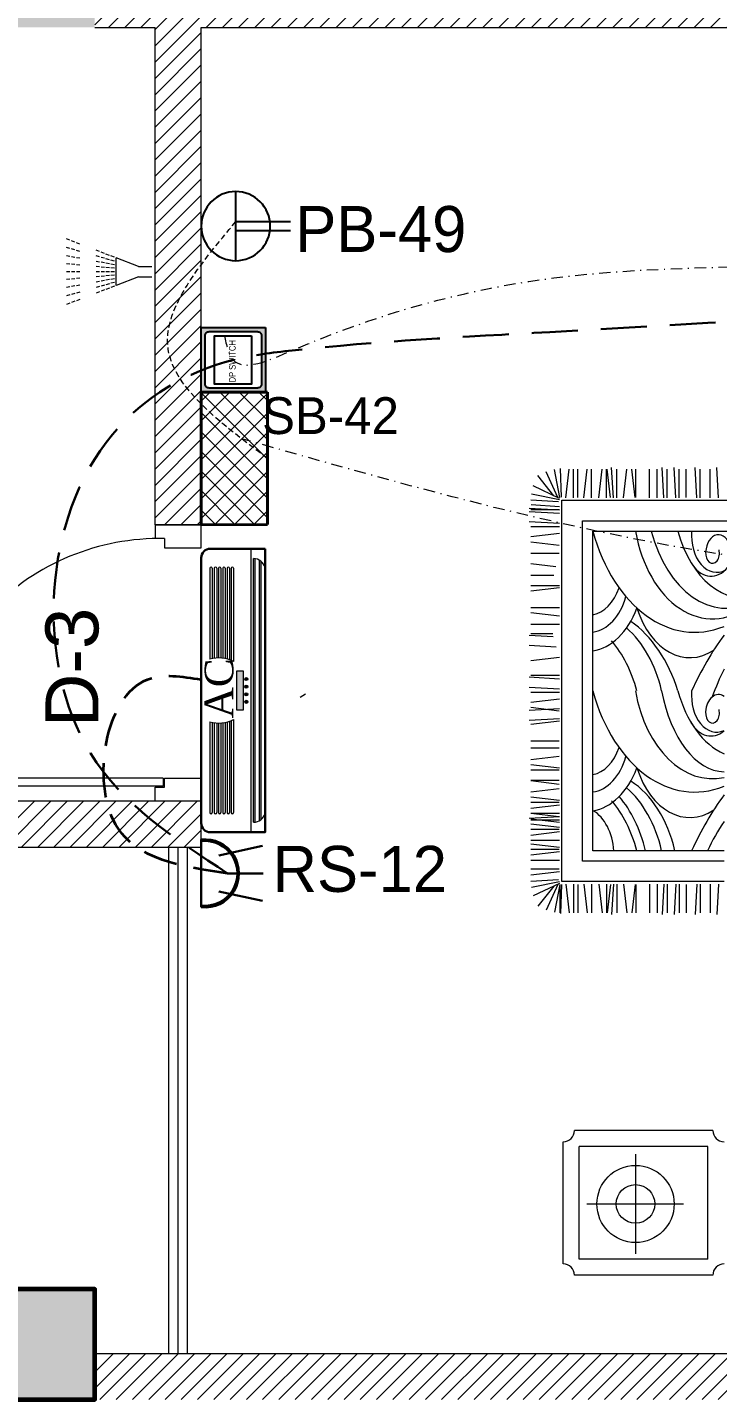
# Model space of a CAD drawing. Header units: inches. Extents: x 109699 to 44449955, y -10987 to 15824140.
# Drawn here: x 198791.1 to 198866.1, y -3669.4 to -3520.4 of the extents above; entities that cross this region are included whole.
import ezdxf

# ---------------------------------------------------------------- set-up
doc = ezdxf.new("R2010")
doc.units = ezdxf.units.IN
doc.header["$LTSCALE"] = 5
doc.header["$MEASUREMENT"] = 0
doc.linetypes.add('DASHDOT', pattern=[1, 0.5, -0.25, 0, -0.25])
doc.linetypes.add('DASHED2', pattern=[0.375, 0.25, -0.125])
doc.layers.get('0').update_dxf_attribs({"color": 123})
for name, color, linetype, lineweight in [('@NORMAL', 7, 'Continuous', 5), ('AC In', 244, 'DASHED2', 30), ('AC Out', 5, 'DASHED2', 35), ('cloumn', 253, 'Continuous', 60), ('E-Con-Point', 5, 'DASHED2', 13), ('E-PB-Socket-5A', 203, 'Continuous', 13), ('E-RS', 12, 'Continuous', 30), ('E-SB-Switch-Board', 106, 'Continuous', 18), ('fixture', 255, 'Continuous', 0), ('glass', 140, 'Continuous', 18), ('ha', 252, 'Continuous', 5), ('SB', 1, 'DASHDOT', 20), ('WALL-1', 8, 'Continuous', 9), ('wll 01', 7, 'Continuous', 9)]:
    doc.layers.add(name, color=color, linetype=linetype, lineweight=lineweight)
doc.layers.add('AC', color=7, linetype='Continuous', lineweight=13, true_color=0xe03800)
doc.layers.add('FURNITUR', color=7, linetype='Continuous', lineweight=5, true_color=0xe8e8e8)
doc.layers.add('DP SWITCH', color=7, linetype='Continuous')
doc.styles.get("Standard").update_dxf_attribs({"font": 'times.ttf'})
doc.styles.add('Swis 721 LtCn BT', font='swisscl.ttf')
doc.styles.add('TEXT-3', font='arial.ttf')
pattern_1 = [(44.99999999999989, (145486.382172944, 2531118.532197352), (-0.8838834764831833, 0.8838834764831855), [])]

# ---------------------------------------------------------------- blocks, each defined once
blk = doc.blocks.new('bgtrfv')
at = {"layer": 'fixture'}
for p, q in [((21441.97229669015, -26164.40491112152), (21441.97229669015, -26138.40491112152)), ((21442.86003956014, -26164.40491112152), (21442.86003956014, -26138.40491112152)), ((21440.36849646348, -26163.54399991067), (21441.86849646348, -26163.54399991067)), ((21441.86849646348, -26163.54399991067), (21441.86849646348, -26164.54399991067)), ((21470.37322828309, -26163.54399991058), (21468.86849646354, -26163.54399991058)), ((21468.86849646354, -26164.54399991055), (21468.86849646354, -26163.54399991058)), ((21441.86849646348, -26164.54399991067), (21442.86849646348, -26164.54399991067)), ((21442.86003956014, -26164.40491112152), (21441.97229669015, -26164.40491112152)), ((21442.86849646348, -26164.54399991067), (21442.86849646348, -26168.54399991067)), ((21467.86849646354, -26164.54399991055), (21467.86849646354, -26168.54399991055)), ((21468.86849646354, -26164.54399991055), (21467.86849646354, -26164.54399991055)), ((21442.86849646348, -26168.54399991067), (21440.36849646348, -26168.54399991058)), ((21467.86849646354, -26168.54399991055), (21470.36849646351, -26168.54399991055))]:
    blk.add_line(p, q, dxfattribs=at)
blk.add_arc((21443.20467689397, -26164.04399991055), 25.66868977762097, 358.8838658305763, 92.75188722137418, dxfattribs=at)
blk = doc.blocks.new('coloumn-01')
at = {"layer": 'ha'}
h = blk.add_hatch(dxfattribs=at)
h.set_pattern_fill('AR-CONC', color=256, scale=0.5)
h.set_pattern_definition([(49.99999999999999, (0, 0), (3.586300913003767, -0.3137606749129755), [0.375, -4.125]), (355, (0, 0), (-0.693756668065, 3.760960668500059), [0.3, -3.3]), (100.45144446, (0.298858405, -0.02614672), (2.89254423363556, 3.447199954843147), [0.3187009599999999, -3.505710559999999]), (46.18420000000001, (0, 1), (5.336206653357862, -0.8275964039653827), [0.5625, -6.1875]), (96.63563549, (0.444683725, 0.931033465), (4.673309728371142, 4.870593003872752), [0.47805171, -5.258568799999999]), (351.1841639899999, (0, 1), (4.673309725273866, 4.870593001349951), [0.45, -4.950000005]), (21, (0.5, 0.75), (2.984535260592308, -2.013094453326694), [0.375, -4.125]), (326.0000000000001, (0.5, 0.75), (1.216576659607909, 3.625750225234265), [0.3, -3.3]), (71.45144474, (0.74871127, 0.58224213), (4.201111883649856, 1.612655764031769), [0.31870095, -3.50571056]), (37.50000000000001, (0, 0), (0.06079927658645334, 1.664469269156557), [0, -3.26, 0, -3.35, 0, -3.3125]), (7.499999999999999, (0, 0), (1.315347687210743, 1.972058559411801), [0, -1.91, 0, -3.185, 0, -1.2625]), (327.5, (-1.115, 0), (2.669112180862045, -0.1127743586718988), [0, -1.25, 0, -3.9, 0, -5.175]), (317.5, (-1.615, 0), (2.915930846711931, 0.5005249116615886), [0, -1.625, 0, -2.59, 0, -3.675])])
h.paths.add_polyline_path([(32128.44739975178, -2546319.049243456), (32092.44739975178, -2546319.049243456), (32092.44739975178, -2546331.049243456), (32128.44739975178, -2546331.049243456)])
h.paths.add_polyline_path([(32128.44739975189, -2546617.132962178), (32098.44739975189, -2546617.132962178), (32098.44739975189, -2546629.132962178), (32128.44739975189, -2546629.132962178)])
h.paths.add_polyline_path([(31978.51966727065, -2546605.132962178), (31966.51966727065, -2546605.132962178), (31966.51966727065, -2546635.132962178), (31978.51966727065, -2546635.132962178)])
h.paths.add_polyline_path([(31821.20333333506, -2546605.132962178), (31809.20333333506, -2546605.132962178), (31809.20333333506, -2546635.132962178), (31821.20333333506, -2546635.132962178)])
h.paths.add_polyline_path([(31689.20328743063, -2546611.133238418), (31677.20328743063, -2546611.133238418), (31677.20328743063, -2546635.133238418), (31689.20328743063, -2546635.133238418)])
h.paths.add_polyline_path([(31417.20347832461, -2546611.132962178), (31405.20347832461, -2546611.132962178), (31405.20347832461, -2546635.132962178), (31417.20347832461, -2546635.132962178)])
h.paths.add_polyline_path([(31435.20347912709, -2546415.348983645), (31405.20347912709, -2546415.348983645), (31405.20347912709, -2546427.348983645), (31435.20347912709, -2546427.348983645)])
h.paths.add_polyline_path([(31633.74647668525, -2546415.348983645), (31603.74647668525, -2546415.348983645), (31603.74647668525, -2546427.348983645), (31633.74647668525, -2546427.348983645)])
h.paths.add_polyline_path([(31821.20245073218, -2546319.049243455), (31809.20245073218, -2546319.049243455), (31809.20245073218, -2546349.049243455), (31821.20245073218, -2546349.049243455)])
h.paths.add_polyline_path([(31996.51966727068, -2546319.049243455), (31966.51966727068, -2546319.049243455), (31966.51966727068, -2546331.049243455), (31996.51966727068, -2546331.049243455)])
h.paths.add_polyline_path([(31581.74648750067, -2546291.049243452), (31541.74648750067, -2546291.049243452), (31541.74648750067, -2546301.049243452), (31581.74648750067, -2546301.049243452)])
h.paths.add_polyline_path([(31485.74647668505, -2546261.049243452), (31475.74647668505, -2546261.049243452), (31475.74647668505, -2546301.049243452), (31485.74647668505, -2546301.049243452)])
h.paths.add_polyline_path([(31581.74648750064, -2546206.049278549), (31521.74648750064, -2546206.049278549), (31521.74648750064, -2546216.049243455), (31581.74648750064, -2546216.049243455)])
h.paths.add_polyline_path([(31435.20347595899, -2546206.049243455), (31405.20347595899, -2546206.049243455), (31405.20347595899, -2546218.049243455), (31435.20347595899, -2546218.049243455)])
h.paths.add_polyline_path([(31435.20347912709, -2546094.049243455), (31405.20347912709, -2546094.049243455), (31405.20347912709, -2546106.049243455), (31435.20347912709, -2546106.049243455)])
h.paths.add_polyline_path([(31583.74647668522, -2546094.049243455), (31547.74647668522, -2546094.049243455), (31547.74647668522, -2546106.049243455), (31583.74647668522, -2546106.049243455)])
h.paths.add_polyline_path([(31775.41359277777, -2546094.049243455), (31763.41359277777, -2546094.049243455), (31763.41359277777, -2546124.049243455), (31775.41359277777, -2546124.049243455)])
h.paths.add_polyline_path([(32059.80123907101, -2546094.049243455), (32047.80123907101, -2546094.049243455), (32047.80123907101, -2546124.049243455), (32059.80123907101, -2546124.049243455)])
h.paths.add_polyline_path([(32058.06771510976, -2545913.633020405), (32028.06771510976, -2545913.633020405), (32028.06771510976, -2545925.633020405), (32058.06771510976, -2545925.633020405)])
h.paths.add_polyline_path([(32048.06771510973, -2545722.712815279), (32036.06771510973, -2545722.712815279), (32036.06771510973, -2545746.712815279), (32048.06771510973, -2545746.712815279)])
h.paths.add_polyline_path([(31799.41359277774, -2545913.633020405), (31763.41359277774, -2545913.633020405), (31763.41359277774, -2545925.633020405), (31799.41359277774, -2545925.633020405)])
h.paths.add_polyline_path([(31591.53986684192, -2545945.049243456), (31561.31223659915, -2545945.049243456), (31561.31223659915, -2545957.049243456), (31591.53986684192, -2545957.049243456)])
h.paths.add_polyline_path([(31435.20347912709, -2545945.049243456), (31405.20347912709, -2545945.049243456), (31405.20347912709, -2545957.049243456), (31435.20347912709, -2545957.049243456)])
h.paths.add_polyline_path([(31429.2035252499, -2545715.383477275), (31405.2035252499, -2545715.383477275), (31405.2035252499, -2545727.383477275), (31429.2035252499, -2545727.383477275)])
h.paths.add_polyline_path([(31605.53986684192, -2545715.383237123), (31581.53986684192, -2545715.383237123), (31581.53986684192, -2545727.383237123), (31605.53986684192, -2545727.383237123)])
h.paths.add_polyline_path([(31775.41359277774, -2545711.610186095), (31763.41359277774, -2545711.610186095), (31763.41359277774, -2545735.610186095), (31775.41359277774, -2545735.610186095)])
at = {"layer": 'cloumn', "elevation": -16.69191068199557}
blk.add_lwpolyline([(31405.20347912709, -2546094.049243455), (31405.20347912709, -2546106.049243455), (31435.20347912709, -2546106.049243455), (31435.20347912709, -2546094.049243455)], close=True, dxfattribs=at)
blk = doc.blocks.new('bhgy')
at = {"layer": 'fixture'}
for p, q in [((143575.2772015615, 368.1126747355272), (143574.8957682036, 368.2586983371991)), ((143575.2772015615, 368.1126747355272), (143574.9022015615, 368.2562354637309)), ((143575.8127015615, 367.9076700157136), (143575.4377015615, 368.0512307438592)), ((143575.8127015615, 367.9076700157136), (143575.4377015615, 368.0512307438592)), ((143575.2772015615, 367.2064695406123), (143574.9022015615, 367.3118651087395)), ((143575.8127015615, 367.0559646693407), (143575.4377015615, 367.161360237468)), ((143576.3482015615, 367.7026652958418), (143575.9732015615, 367.8462260240456)), ((143576.3482015615, 367.7026652958418), (143575.9732015615, 367.8462260240456)), ((143576.3482015615, 366.9054597980401), (143575.9732015615, 367.0108553661673)), ((143578.4902015615, 366.8826464164711), (143578.1152015615, 367.0262071446457)), ((143578.4902015615, 366.8826464164711), (143578.1152015615, 367.0262071446457)), ((143579.0257015615, 366.6776416966284), (143578.6507015615, 366.821202424803)), ((143579.0257015615, 366.6776416966284), (143578.6507015615, 366.821202424803)), ((143579.5612015615, 366.4726369767857), (143579.1862015615, 366.6161977049603)), ((143579.5612015615, 366.4726369767857), (143579.1862015615, 366.6161977049603)), ((143575.2772015615, 366.3458920605888), (143574.9022015615, 366.4150440963974)), ((143575.2772015615, 365.513992717734), (143574.9022015615, 365.5481090113869)), ((143575.8127015615, 366.2471429534605), (143575.4377015615, 366.3162949892401)), ((143575.8127015615, 365.4652746504696), (143575.4377015615, 365.4993909440934)), ((143576.3482015615, 366.1483938463032), (143575.9732015615, 366.2175458821118)), ((143576.3482015615, 365.416556583147), (143575.9732015615, 365.4506728767708)), ((143578.4902015615, 366.3034403129247), (143578.1152015615, 366.408835881052)), ((143578.4902015615, 365.7533974177902), (143578.1152015615, 365.8225494535989)), ((143578.4902015615, 365.2216843139729), (143578.1152015615, 365.2558006075967)), ((143579.0257015615, 366.1529354416241), (143578.6507015615, 366.2583310097514)), ((143579.0257015615, 365.654648310662), (143578.6507015615, 365.7238003464706)), ((143579.0257015615, 365.1729662466794), (143578.6507015615, 365.2070825403032)), ((143579.5612015615, 366.0024305703816), (143579.1862015615, 366.1078261385089)), ((143579.5612015615, 365.5558992035337), (143579.1862015615, 365.6250512393424)), ((143579.5612015615, 365.1242481793859), (143579.1862015615, 365.1583644730097)), ((143580.0967015615, 366.2676322569139), (143579.7217015615, 366.4111929851176)), ((143580.0967015615, 366.2676322569139), (143579.7217015615, 366.4111929851176)), ((143580.0967015615, 365.851925699081), (143579.7217015615, 365.9573212672083)), ((143580.0967015615, 365.4571500964055), (143579.7217015615, 365.5263021322141)), ((143580.0967015615, 365.0755301120923), (143579.7217015615, 365.1096464057161)), ((143582.7198980097, 365.2664250417263), (143580.2842015615, 366.2039250417263)), ((143580.2842015615, 366.2039250417263), (143580.2842015615, 363.2039250417263)), ((143582.7119899517, 365.2664250417263), (143580.2842015615, 366.1958518928266)), ((143582.7119899517, 365.2664250417263), (143580.2842015615, 366.1958518928266)), ((143582.7119899517, 365.2664250417263), (143584.1813158786, 365.2664250417263)), ((143575.2772015615, 364.6958867461478), (143574.9022015615, 364.6955482104211)), ((143575.2772015615, 363.8776450359553), (143574.9022015615, 363.8428459541872)), ((143575.8127015615, 364.6963701751781), (143575.4377015615, 364.6960316394513)), ((143575.8127015615, 363.9273381247301), (143575.4377015615, 363.892539042962)), ((143576.3482015615, 364.6968536041793), (143575.9732015615, 364.6965150684525)), ((143576.3482015615, 363.9770312135049), (143575.9732015615, 363.9422321317077)), ((143578.4902015615, 364.6987873203004), (143578.1152015615, 364.6984487845737)), ((143578.4902015615, 364.1758035685168), (143578.1152015615, 364.1410044867487)), ((143578.4902015615, 363.643824255251), (143578.1152015615, 363.5739718901866)), ((143579.0257015615, 364.6992707493016), (143578.6507015615, 364.6989322135748)), ((143579.0257015615, 364.2254966572916), (143578.6507015615, 364.1906975755235)), ((143579.0257015615, 363.743573432567), (143578.6507015615, 363.6737210675026)), ((143579.5612015615, 364.6997541783319), (143579.1862015615, 364.6994156426051)), ((143579.5612015615, 364.2751897460373), (143579.1862015615, 364.2403906642692)), ((143579.5612015615, 363.843322609883), (143579.1862015615, 363.7734702448186)), ((143580.0967015615, 364.7002376073331), (143579.7217015615, 364.6998990716063)), ((143580.0967015615, 364.3248828348121), (143579.7217015615, 364.290083753044)), ((143580.0967015615, 363.943071787199), (143579.7217015615, 363.8732194221345)), ((143582.7198980097, 364.1414250417263), (143580.2842015615, 363.2039250417263)), ((143582.7198980097, 364.1414250417263), (143584.1813158786, 364.1414250417263)), ((143575.2772015615, 363.0453291913261), (143574.9022015615, 362.9754768262617)), ((143575.2772015615, 362.1840252112713), (143574.9022015615, 362.0778987170604)), ((143575.8127015615, 363.1450783686421), (143575.4377015615, 363.0752260035777)), ((143575.8127015615, 362.3355738449725), (143575.4377015615, 362.2294473507616)), ((143576.3482015615, 363.2448275459872), (143575.9732015615, 363.1749751808936)), ((143576.3482015615, 362.4871224787028), (143575.9732015615, 362.3809959844918)), ((143578.4902015615, 363.0933170135656), (143578.1152015615, 362.9871905193838)), ((143578.4902015615, 362.5134141197602), (143578.1152015615, 362.3690765524632)), ((143579.0257015615, 363.2448656472668), (143578.6507015615, 363.138739153085)), ((143579.0257015615, 362.7195281658612), (143578.6507015615, 362.5751905985642)), ((143579.5612015615, 363.3964142809971), (143579.1862015615, 363.2902877868153)), ((143579.5612015615, 362.9256422119913), (143579.1862015615, 362.7813046446943)), ((143580.0967015615, 363.5479629147273), (143579.7217015615, 363.4418364205164)), ((143580.0967015615, 363.1317562580632), (143579.7217015615, 362.9874186907662)), ((143575.2772015615, 361.2767298431543), (143574.9022015615, 361.1323922758572)), ((143575.8127015615, 361.4828438892844), (143575.4377015615, 361.3385063219873)), ((143576.3482015615, 361.6889579353854), (143575.9732015615, 361.5446203680883))]:
    blk.add_line(p, q, dxfattribs=at)
blk = doc.blocks.new('vfdcx')
at = {"layer": 'FURNITUR'}
for p, q in [((105034.9984445482, -19055.94256180972), (105464.9984445485, -19055.94256180972)), ((105499.998444552, -19090.94256181321), (105499.998444552, -19470.94256181059)), ((105049.9984445476, -19105.94256181263), (105449.9984445491, -19105.94256181263)), ((105049.9984445476, -19105.94256181263), (105049.9984445476, -19455.94256181117)), ((105275.1665351524, -19431.86293575614), (105275.1665351524, -19122.30207459412)), ((105449.9984445491, -19105.94256181263), (105449.9984445491, -19455.94256181117)), ((105426.4864470741, -19277.42746168711), (105126.3688160169, -19277.42746168711)), ((105049.9984445476, -19455.94256181117), (105449.9984445491, -19455.94256181117)), ((105034.9984445482, -19505.94256181408), (105464.9984445485, -19505.94256181408)), ((105016.8385382098, -20271.37584627928), (105022.0784478701, -20177.26770180308)), ((105043.0313166184, -20271.37584627928), (105043.0313166184, -20182.49543015701)), ((105074.46400468, -20271.37584627928), (105074.46400468, -20182.49543015701)), ((105084.9438240079, -20271.37584627928), (105090.1837336682, -20177.26770180308)), ((105117.3130609135, -20270.64900973493), (105117.3130609135, -20182.64900973883)), ((105139.8467191288, -20271.37584627928), (105139.8467191288, -20182.49543015701)), ((105150.3265384494, -20271.37584627928), (105155.566448117, -20177.26770180308)), ((105176.519316858, -20271.37584627928), (105176.519316858, -20182.49543015701)), ((105186.9991361786, -20271.37584627928), (105192.2390458462, -20177.26770180308)), ((105207.9520049269, -20271.37584627928), (105207.9520049269, -20182.49543015701)), ((105231.6342149319, -20271.37584627928), (105231.6342149319, -20182.49543015701)), ((105274.4832711582, -20270.64900973493), (105274.4832711582, -20182.64900973883)), ((105276.0708305399, -20270.64900973493), (105286.5438799531, -20182.49543015701)), ((105312.7434282691, -20271.37584627928), (105302.2636089412, -20182.49543015701)), ((105333.6962970101, -20271.37584627928), (105333.6962970101, -20182.49543015701)), ((105344.176116338, -20271.37584627928), (105349.4160259983, -20177.26770180308)), ((105352.5482093723, -20270.64900973493), (105363.0212587854, -20182.49543015701)), ((105365.1222151715, -20271.37584627928), (105365.1222151715, -20182.49543015701)), ((105389.2208071015, -20271.37584627928), (105378.7409877736, -20182.49543015701)), ((105411.6571241579, -20271.37584627928), (105411.6571241579, -20182.49543015701)), ((105435.7557160951, -20271.37584627928), (105425.2758967672, -20182.49543015701)), ((105454.4992267369, -20270.64900973493), (105454.4992267369, -20182.64900973883)), ((105454.4992267369, -20270.64900973493), (105454.4992267369, -20182.64900973883)), ((105468.0972724568, -20271.37584627928), (105468.0972724568, -20182.49543015701)), ((105468.0972724568, -20271.37584627928), (105468.0972724568, -20182.49543015701)), ((105492.1958643867, -20271.37584627928), (105481.7160450661, -20182.49543015701)), ((105492.1958643867, -20271.37584627928), (105481.7160450661, -20182.49543015701)), ((105505.2172317123, -20269.73029042858), (105508.6560233289, -20180.30026361668)), ((105510.9227739999, -20270.64744447272), (105527.3710693331, -20184.19830578352)), ((105510.9393750285, -20270.64900973493), (105510.9393750285, -20182.64900973883)), ((105516.406202329, -20270.61411287433), (105553.0365137642, -20190.60023730127)), ((105529.1792126049, -20265.23142439111), (105579.267552745, -20202.77373785358)), ((105511.2033624795, -20273.6826379347), (105593.8515708953, -20234.8261914609)), ((105000.0060097704, -20279.06911062165), (105503.7866653042, -20279.06911062165)), ((105503.7866653042, -20279.06911062165), (105503.7866653042, -21464.56925796666)), ((105511.5189975735, -20278.00211159921), (105598.7129669342, -20260.56526694594)), ((105514.2558061602, -20284.68173832663), (105600.1713630871, -20279.5053371243)), ((105511.4799296465, -20309.91793488066), (105600.3603457688, -20299.43811556006)), ((105512.2067661909, -20317.45537559765), (105600.206766187, -20317.45537559765)), ((105000.0060097704, -20343.06911062014), (105439.7866653057, -20343.06911062014)), ((105000.0060097704, -20375.1023104429), (105407.7866653064, -20375.1471452648)), ((105407.7866653064, -20375.1471452648), (105407.7866653064, -21368.56925796893)), ((105439.7866653057, -20343.06911062014), (105439.7866653057, -21400.56925796818)), ((105511.4799296465, -20345.21042387643), (105600.3603457688, -20345.21042387643)), ((105511.4799296465, -20371.67020332855), (105600.3603457688, -20361.19038400067)), ((105512.2067661909, -20379.20764403827), (105600.206766187, -20379.20764403827)), ((105511.4799296465, -20385.37733262785), (105600.3603457688, -20395.85715195573)), ((105511.4799296465, -20406.91979543919), (105600.3603457688, -20406.91979543919)), ((105511.4799296465, -20433.37957488403), (105600.3603457688, -20422.89975556343)), ((105511.4799296465, -20447.0867041906), (105600.3603457688, -20457.56652351121)), ((105511.4799296465, -20462.86155544077), (105600.3603457688, -20473.34137476866)), ((105512.2067661909, -20440.91701560102), (105600.206766187, -20440.91701560102)), ((105511.4799296465, -20469.84706374643), (105600.3603457688, -20469.84706374643)), ((105511.4799296465, -20480.32688307432), (105605.5880741227, -20475.08697340674)), ((105511.4799296465, -20490.80670239493), (105600.3603457688, -20490.80670239493)), ((105511.4799296465, -20517.26648184705), (105600.3603457688, -20506.78666251917)), ((105512.2067661909, -20480.59388411786), (105600.3603457688, -20491.06693353098)), ((105511.4799296465, -20530.97361114634), (105600.3603457688, -20541.45343047423)), ((105512.2067661909, -20524.80392255676), (105600.206766187, -20524.80392255676)), ((105512.2067661909, -20567.64620887554), (105600.3603457688, -20557.17315946241)), ((105512.2067661909, -20581.39930270555), (105600.3603457688, -20591.87235211868)), ((105512.2067661909, -20592.91597826233), (105600.206766187, -20592.91597826233)), ((105511.4799296465, -20631.77902973404), (105600.3603457688, -20642.25884906192)), ((105512.2067661909, -20625.60934114446), (105600.206766187, -20625.60934114446)), ((105512.2067661909, -20668.45162746323), (105600.3603457688, -20657.97857805011)), ((105512.2067661909, -20693.72139685003), (105600.206766187, -20693.72139685003)), ((105512.2067661909, -20715.88647154714), (105600.206766187, -20715.88647154714)), ((105511.4799296465, -20777.82883866313), (105600.3603457688, -20767.34901934252)), ((105511.4799296465, -20784.59069717211), (105605.5880741227, -20779.35078750453)), ((105511.4799296465, -20816.023385241), (105605.5880741227, -20810.78347557342)), ((105511.4799296465, -20845.9408943687), (105600.3603457688, -20835.46107504809)), ((105512.2067661909, -20809.26829663951), (105600.3603457688, -20819.74134605991)), ((105511.4799296465, -20866.89376310971), (105600.3603457688, -20866.89376310971)), ((105511.4799296465, -20877.37358243759), (105605.5880741227, -20882.61349209789)), ((106318.1547879035, -20852.43812081018), (106301.0488324388, -20862.31424880781)), ((105511.4799296465, -20908.80627050648), (105605.5880741227, -20914.04618016678)), ((105511.4799296465, -20919.28608982709), (105600.3603457688, -20919.28608982709)), ((105511.4799296465, -20976.11335237308), (105600.3603457688, -20965.63353305247)), ((105521.8643668454, -21008.12424239267), (105605.5880741227, -21012.78595010228)), ((105530.7651919033, -21040.05252538774), (105605.5880741227, -21044.21863817117)), ((105532.6395395136, -21049.45854783147), (105600.3603457688, -21049.45854783147)), ((105511.4799296465, -21078.670927012), (105600.206766187, -21078.670927012)), ((105511.4799296465, -21103.85434488273), (105600.3603457688, -21114.41374581192)), ((105511.4799296465, -21129.84802882567), (105600.206766187, -21129.84802882567)), ((105511.4799296465, -21191.79039594166), (105600.3603457688, -21181.31057662105)), ((105511.4799296465, -21197.96008453124), (105600.206766187, -21197.96008453124)), ((105529.4228250318, -21230.65344742064), (105600.206766187, -21230.65344742064)), ((105522.4581835613, -21257.14113218566), (105600.3603457688, -21266.39626622056)), ((105512.2067661909, -21298.76550312621), (105600.206766187, -21298.76550312621)), ((105511.4799296465, -21360.7078702422), (105600.3603457688, -21350.22805091432)), ((105512.2067661909, -21324.03527251301), (105600.3603457688, -21334.50832192613)), ((105439.7866653057, -21400.56925796818), (103958.0352875095, -21400.56925796818)), ((105407.7866653064, -21368.56925796893), (103990.0352875088, -21368.56925796893)), ((105511.4799296465, -21381.66073898321), (105600.3603457688, -21381.66073898321)), ((105511.4799296465, -21392.14055830381), (105605.5880741227, -21397.38046797139)), ((105511.4799296465, -21423.5732463727), (105605.5880741227, -21428.81315603301)), ((105511.4799296465, -21432.98270298111), (105605.5880741227, -21438.22261264142)), ((105511.4799296465, -21434.05306570059), (105600.3603457688, -21434.05306570059)), ((105511.4799296465, -21443.46252230172), (105599.1990612133, -21449.56373436582)), ((105503.7866653042, -21464.56925796666), (103894.035287511, -21464.56925796666)), ((105016.8385382098, -21472.26252230177), (105022.0784478701, -21566.37066677796)), ((105043.0313166184, -21472.26252230177), (105043.0313166184, -21561.14293842403)), ((105074.46400468, -21472.26252230177), (105074.46400468, -21561.14293842403)), ((105084.9438240079, -21472.26252230177), (105090.1837336682, -21566.37066677796)), ((105117.3130609135, -21472.98935884611), (105117.3130609135, -21560.98935884949)), ((105139.8467191288, -21472.26252230177), (105139.8467191288, -21561.14293842403)), ((105150.3265384494, -21472.26252230177), (105155.566448117, -21566.37066677796)), ((105176.519316858, -21472.26252230177), (105176.519316858, -21561.14293842403)), ((105186.9991361786, -21472.26252230177), (105192.2390458462, -21566.37066677796)), ((105207.9520049269, -21472.26252230177), (105207.9520049269, -21561.14293842403)), ((105231.6342149319, -21472.26252230177), (105231.6342149319, -21561.14293842403)), ((105274.4832711582, -21472.98935884611), (105274.4832711582, -21560.98935884949)), ((105276.0708305399, -21472.98935884611), (105286.5438799531, -21561.14293842403)), ((105312.7434282691, -21472.26252230177), (105302.2636089412, -21561.14293842403)), ((105333.6962970101, -21472.26252230177), (105333.6962970101, -21561.14293842403)), ((105344.176116338, -21472.26252230177), (105349.4160259983, -21566.37066677796)), ((105352.5482093723, -21472.98935884611), (105363.0212587854, -21561.14293842403)), ((105365.1222151715, -21472.26252230177), (105365.1222151715, -21561.14293842403)), ((105389.2208071015, -21472.26252230177), (105378.7409877736, -21561.14293842403)), ((105411.6571241579, -21472.26252230177), (105411.6571241579, -21561.14293842403)), ((105435.7557160951, -21472.26252230177), (105425.2758967672, -21561.14293842403)), ((105454.4992267369, -21472.98935884611), (105454.4992267369, -21560.98935884949)), ((105468.0972724568, -21472.26252230177), (105468.0972724568, -21561.14293842403)), ((105492.1958643867, -21472.26252230177), (105481.7160450661, -21561.14293842403)), ((105505.2172317123, -21473.90807815974), (105508.6560233289, -21563.33810496436)), ((105510.9227739999, -21472.99092410832), (105527.3710693331, -21559.4400628048)), ((105511.2033624795, -21469.95573065362), (105593.8515708953, -21508.81217712742)), ((105511.5189975735, -21465.63625698911), (105598.7129669342, -21483.07310163511)), ((105514.2558061602, -21458.95663026169), (105600.1713630871, -21464.13303145675)), ((105516.406202329, -21473.02425570671), (105553.0365137642, -21553.03813127977)), ((105529.1792126049, -21478.40694419721), (105579.267552745, -21540.86463072746))]:
    blk.add_line(p, q, dxfattribs=at)
for radius in [120, 60]:
    blk.add_circle((105275.1665351524, -19277.42746168711), radius, dxfattribs=at)
for centre, start, end in [((104999.998444552, -19055.94256180972), 270, 0), ((105499.998444552, -19055.94256180972), 180, 270), ((104999.998444552, -19505.94256181408), 0, 90), ((105499.998444552, -19505.94256181408), 90, 180)]:
    blk.add_arc(centre, 35, start, end, dxfattribs=at)
for centre, major_axis, ratio, start_param, end_param in [((104633.6267951232, -19940.1273614145), (-7.61083060817775e-13, -753.0710959470587), 0.6799999999999988, 0.7972836555643762, 0.9549360310282556), ((104545.0736676398, -19826.70948150336), (-2.088110087270384e-11, -984.1824006297755), 0.6800000000000019, 0.7474496566458678, 0.9797236258531749), ((105385.3873514276, -20258.29524730363), (-8.827104006525508e-13, 361.3976574049899), 0.6799999999999997, 1.900046217533454, 2.74266128999605), ((105426.634921187, -20258.29524730363), (-2.166652801601716e-12, 361.3976574049899), 0.6800000000000008, 1.900046217533447, 2.614746827633569), ((105477.0484863079, -20258.29524730363), (-2.086406401542394e-12, 361.3976574049899), 0.6799999999999997, 1.900046217533451, 2.479657992400679), ((105500.572454021, -20245.31341820113), (-1.203696000889842e-12, 361.3976574049899), 0.6800000000000008, 1.938265244419601, 2.479657992400682), ((105445.5431307546, -20358.51498818521), (-1.169169194722372e-12, -152.3947691464192), 0.6800000000000095, 4.821745447764023, 5.895885920000341), ((105106.4175222895, -20744.80282218575), (-3.875352846191412e-13, -266.3970268269605), 0.6800000000000002, 2.006169060567048, 3.565187430714035), ((105091.1480892723, -21059.43083111344), (-2.006413857825761e-12, 502.0047056919495), 0.679999999999999, 5.095326842947827, 6.553458216823683), ((105426.077951492, -20759.50036865253), (-6.126319446288306e-13, -261.4837153554466), 0.6799999999999995, 3.24464541870491, 4.2050176970958), ((105035.8511875497, -20963.20841925773), (-1.374424344368523e-12, 364.1092332439424), 0.680000000000002, -1.317200031130772, 0.1452844141236594), ((105418.2445955343, -20737.4268868458), (-2.206350821904407e-14, -180.1681671026531), 0.6799999999999962, 3.22705751531851, 4.318473672527846), ((104990.5354292682, -21002.21830557859), (7.32628948136217, 381.9339366757033), 0.5620500966887629, -1.211720100570487, -0.009990833597936925), ((105421.9374876451, -20769.22870950658), (-2.983011352931231e-12, -158.8888032169174), 0.6800000000000069, 3.272942323441747, 4.229533108275001), ((104936.276947174, -20989.27407952725), (-1.271494390790433e-12, -326.2568557687105), 0.6799999999999962, 1.938944011717691, 2.850231883992413), ((105040.3625628718, -20853.153050704), (-1.605626350877696e-12, -121.4259351215139), 0.6799999999999994, 2.284368031297212, 3.652257974725312), ((105023.2392157599, -20858.29694794085), (-2.139882715817176e-12, 114.7282738282238), 0.6799999999999967, 4.593908739238418, 6.585576215406064), ((105017.240120444, -20801.11610518508), (-2.244415276519914e-12, -59.26624505043355), 0.6799999999999818, 5.841311197385163, 7.75536240168259), ((105035.9202508593, -20803.52578560416), (-9.468791039922063e-13, -31.69317284905119), 0.6799999999999745, 1.462497066191869, 5.04628081922146), ((104633.6267951232, -20436.8384177593), (-67.79308088362806, 743.9411958163963), 0.6104980544769943, 3.917145513745885, 4.063997328198628), ((104545.0736676398, -20323.42053785543), (-2.088110087270384e-11, -984.1824006297755), 0.6800000000000019, 0.7474496566458818, 0.9797236258531749), ((105385.3873514276, -20755.00630364842), (-59.94075280919282, 373.4833480472802), 0.6955171082249741, 1.775813344323821, 2.548611845554306), ((105426.634921187, -20755.00630364842), (-2.166652801601716e-12, 361.3976574049899), 0.6800000000000008, 1.900046217533447, 2.614746827633569), ((105500.572454021, -20742.02447454592), (-1.203696000889843e-12, 361.3976574049899), 0.6800000000000008, 1.938265244419601, 2.479657992400682), ((105106.4175222895, -21241.51387853055), (-3.875352846191412e-13, -266.3970268269605), 0.6800000000000002, 2.006169060567048, 3.565187430714035), ((105091.1480892723, -21556.14188746551), (-2.006413857825761e-12, 502.0047056919495), 0.679999999999999, 5.095326842947827, 6.553458216823662), ((105426.077951492, -21256.2114250046), (-6.126319446288306e-13, -261.4837153554466), 0.6799999999999995, 3.24464541870491, 4.2050176970958), ((105418.2445955343, -21234.1379431906), (-2.206350821904407e-14, -180.1681671026531), 0.6799999999999962, 3.22705751531851, 4.318473672527846), ((104990.5354292682, -21498.92936192338), (-8.67542763939958e-13, -370.284813146973), 0.6800000000000016, 1.930560599071375, 3.464283088159028), ((105035.8511875497, -21459.91947560252), (-1.374424344368523e-12, 364.1092332439424), 0.680000000000002, -1.317200031130772, 0.4764031100879325), ((104936.276947174, -21485.98513587932), (-1.271494390790433e-12, -326.2568557687105), 0.6799999999999962, 1.938944011717691, 3.339183915211528), ((105421.9374876451, -21265.93976585865), (-2.983011352931231e-12, -158.8888032169174), 0.6800000000000069, 3.272942323441747, 4.229533108275001), ((105040.3625628718, -21349.86410704879), (-1.605626350877696e-12, -121.4259351215139), 0.6799999999999994, 2.284368031297212, 3.726130521903771), ((105023.2392157599, -21355.00800429292), (-2.139882715817176e-12, 114.7282738282238), 0.6799999999999967, 4.593908739238418, 6.647252262233304), ((105017.240120444, -21297.82716152987), (-2.244415276519914e-12, -59.26624505043355), 0.6799999999999818, 3.732151478031924, 7.75536240168259), ((105035.9202508593, -21300.23684194895), (-9.468791039922063e-13, -31.69317284905119), 0.6799999999999745, 1.462497066191869, 5.04628081922146)]:
    blk.add_ellipse(centre, major_axis=major_axis, ratio=ratio, start_param=start_param, end_param=end_param, dxfattribs=at)
blk = doc.blocks.new('A$C4DCB0E22')
h = blk.add_hatch()
h.set_pattern_fill('ANSI37', color=256, scale=15, angle=90.05046403147966, style=0)
h.set_pattern_definition([(135.0504640314797, (0, 0), (-1.324656962164393, -1.326992438783809), []), (225.0504640314796, (0, 0), (1.326992438783809, -1.324656962164393), [])])
h.paths.add_polyline_path([(0.0158499618895469, -4.176303718850249e-06), (-3.779117417224143e-06, 17.9999888419976), (8.999992730033242, 18.00791571250107), (9.015846471040199, 0.007922694199763214)])
at = {"lineweight": 40}
for p, q in [((-3.779117417224143e-06, 17.9999888419976), (8.999992730033242, 18.00791571250107)), ((0.0158499618895469, -4.176303718850249e-06), (-3.779117417224143e-06, 17.9999888419976)), ((9.015846471040199, 0.007922694199763214), (8.999992730033242, 18.00791571250107)), ((0.0158499618895469, -4.176303718850249e-06), (9.015846471040199, 0.007922694199763214))]:
    blk.add_line(p, q, dxfattribs=at)
blk = doc.blocks.new('A$C0EEE0DA8')
at = {"lineweight": 25}
for p, q in [((9.859886922386067, 11.01563311866266), (9.859886922386067, 3.514223118661903)), ((9.859886922386067, 7.754928118662065), (15.8195753665932, 7.754928118662065)), ((9.859886922386067, 6.774928118662501), (15.8195753665932, 6.774928118662501))]:
    blk.add_line(p, q, dxfattribs=at)
blk.add_circle((9.85988692238243, 7.264928118662283), 3.750704999999999, dxfattribs=at)
blk = doc.blocks.new('Accc')
at = {"layer": 'AC', "ltscale": 0.1}
for color, points in [(7, [(9671.335332965478, -30252.01151634345), (9671.335332965478, -30252.69746544177), (9675.585427182552, -30252.69746544177), (9675.585427182552, -30252.01151634345)]), (3, [(9672.391053026658, -30253.03669526358, 1), (9672.05733233958, -30253.03669526358, 1)]), (3, [(9673.215177953942, -30253.03669526358, 1), (9672.881457266863, -30253.03669526358, 1)]), (3, [(9673.705582194147, -30253.03669526358, 1), (9674.039302881225, -30253.03669526358, 1)]), (256, [(9674.863427808508, -30253.03669526358, 1), (9674.52970712143, -30253.03669526358, 1)])]:
    blk.add_hatch(color=color, dxfattribs=at).paths.add_polyline_path(points)
h = blk.add_hatch(color=256, dxfattribs=at)
h.paths.add_polyline_path([(9687.764611333652, -30254.00218428893, 0.0358762004963386), (9687.777931683522, -30253.8179622849), (9659.142828464566, -30253.81796228478, 0.03587620054182095), (9659.156148814453, -30254.00218428904)])
h.paths.add_polyline_path([(9687.462264721102, -30254.66234522813, 0.044207387106407), (9687.595653844537, -30254.47812322411), (9659.32510630362, -30254.47812322422, 0.04420738711007578), (9659.458495427089, -30254.66234522825)])
for p, q in [((9670.071420022403, -30249.07728959923), (9660.19523212756, -30249.07728959923)), ((9670.005216952472, -30249.33918150153), (9660.19523212756, -30249.33918150188)), ((9669.965624599194, -30249.55972205137), (9660.19523212756, -30249.55972205137)), ((9669.937068068422, -30249.82161395391), (9660.19523212756, -30249.82161395391)), ((9686.725528020528, -30249.07728959911), (9676.849340125686, -30249.07728959923)), ((9686.725534524187, -30249.33918150165), (9676.915543195617, -30249.33918150153)), ((9686.725528020528, -30249.55972205137), (9676.955135548895, -30249.55972205137)), ((9686.725528020528, -30249.8216139538), (9676.983692079666, -30249.82161395391)), ((9669.928834206657, -30250.00081642938), (9660.19523212756, -30250.0008164295)), ((9669.933172994526, -30250.26270833204), (9660.19523212756, -30250.26270833216)), ((9669.95054465736, -30250.47093908559), (9660.19523212756, -30250.4709390857)), ((9669.990210685297, -30250.73283098836), (9660.19523212756, -30250.73283098824)), ((9670.039484464505, -30250.95337153773), (9660.19523212756, -30250.95337153785)), ((9670.117781174951, -30251.21526344051), (9660.19523212756, -30251.21526344051)), ((9670.184473291447, -30251.39446591609), (9660.19523212756, -30251.39446591609)), ((9686.725528020528, -30251.39446591598), (9676.736286856642, -30251.39446591609)), ((9686.725528020528, -30251.21526344039), (9676.802978973137, -30251.21526344039)), ((9686.725528020528, -30250.95337153797), (9676.881275683583, -30250.95337153785)), ((9686.725528020528, -30250.73283098813), (9676.930549462792, -30250.73283098824)), ((9686.725528020528, -30250.4709390857), (9676.970215490728, -30250.47093908559)), ((9686.725528020528, -30250.26270833227), (9676.987587153562, -30250.26270833204)), ((9686.725528020528, -30250.00081642962), (9676.991925941431, -30250.0008164295)), ((9670.302696146595, -30251.65635781852), (9660.19523212756, -30251.65635781863)), ((9686.725534524187, -30251.65635781852), (9676.618064001552, -30251.65635781852)), ((9688.859868811094, -30253.51268731535), (9658.060891336994, -30253.51268731535)), ((9659.142828464566, -30253.81796228478), (9687.777931683522, -30253.8179622849)), ((9659.156148814422, -30254.00218428904), (9687.764611333667, -30254.00218428893)), ((9659.325106303615, -30254.47812322422), (9687.59565384459, -30254.47812322411)), ((9659.45849542704, -30254.66234522825), (9687.462264721107, -30254.66234522813))]:
    blk.add_line(p, q, dxfattribs=at)
at = {"layer": 'AC', "color": 1, "lineweight": 30, "ltscale": 0.4}
blk.add_lwpolyline([(9688.859868811094, -30255.07042835746), (9688.859868811152, -30249.13506539119, 0.4142135623765278), (9687.859868811152, -30248.13506539119), (9659.060891336994, -30248.13506539143, 0.4142135623707271), (9658.060891336994, -30249.13506539143), (9658.060891336994, -30255.07042835746)], format="xyb", close=True, dxfattribs=at)
at = {"layer": 'AC', "color": 7, "ltscale": 0.1}
blk.add_lwpolyline([(9671.335332965478, -30252.01151634345), (9675.585427182552, -30252.01151634345), (9675.585427182552, -30252.69746544177), (9671.335332965478, -30252.69746544177)], close=True, dxfattribs=at)
at = {"layer": 'AC', "ltscale": 0.1}
for centre in [(9672.22419268312, -30253.03669526358), (9673.048317610403, -30253.03669526358), (9673.872442537686, -30253.03669526358), (9674.69656746497, -30253.03669526358)]:
    blk.add_circle(centre, 0.166860343539156, dxfattribs=at)
for centre, radius, start, end in [((9660.19523212756, -30249.20823555056), 0.1309459512704052, 90, 270), ((9660.19523212756, -30249.69066800259), 0.1309459512704052, 90, 270), ((9673.460380074044, -30250.07329086738), 3.532289449882228, 163.6221570349564, 206.6263478391957), ((9673.460380074044, -30250.07329086738), 3.532289449882228, 333.3736521608043, 16.37784296504358), ((9686.725528020528, -30249.20823555056), 0.1309459512704052, 270, 90), ((9686.725528020528, -30249.69066800259), 0.1309459512704052, 270, 90), ((9660.19523212756, -30250.13176238083), 0.1309459512704052, 90, 270), ((9660.19523212756, -30250.60188503691), 0.1309459512704052, 90, 270), ((9660.19523212756, -30251.08431748918), 0.1309459512704052, 90, 270), ((9660.19523212756, -30251.52541186742), 0.1309459512704052, 90, 270), ((9686.725528020528, -30250.13176238083), 0.1309459512704052, 270, 90), ((9686.725528020528, -30250.60188503691), 0.1309459512704052, 270, 90), ((9686.725528020528, -30251.08431748918), 0.1309459512704052, 270, 90), ((9686.725528020528, -30251.52541186742), 0.1309459512704052, 270, 90), ((9660.431570416666, -30253.81737112615), 1.28874208768451, 180.0262821352903, 256.4853796848626), ((9686.489189731423, -30253.81737112615), 1.28874208768451, 283.5146203118946, 359.9737178647097)]:
    blk.add_arc(centre, radius, start, end, dxfattribs=at)
at = {"layer": 'AC', "color": 7}
blk.add_text('AC', height=3.113507548450464, dxfattribs=at).set_placement((9670.42238383909, -30251.62631462747))
blk = doc.blocks.new('DP Switch')
at = {"layer": 'DP SWITCH'}
h = blk.add_hatch(color=5, dxfattribs=at)
h.paths.add_polyline_path([(371.8944990466893, 17.73056013955426), (371.8944990466893, 14.23056013955134), (375.3944990466901, 14.23056013955134), (375.3944990466901, 17.73056013955214)])
h.paths.add_polyline_path([(375.1757490466773, 17.29306013955204), (375.1757490466773, 14.66806013955144, -0.4142135623730951), (374.9569990466773, 14.44931013955139), (372.3319990466767, 14.44931013955139, -0.4142135623730951), (372.1132490466766, 14.66806013955144), (372.1132490466766, 17.29306013955204, -0.4142135623730951), (372.3319990466767, 17.51181013955209), (374.9569990466773, 17.51181013955209, -0.4142135623730951)], flags=16)
at = {"layer": 'DP SWITCH', "color": 5}
for points in [[(375.3944990535736, 14.23056013818255), (371.8944990535736, 14.23056013818255), (371.8944990535736, 17.73056013818335), (375.3944990535736, 17.73056013818335)], [(374.9569990535753, 14.98278933212836), (372.3319990535771, 14.98278933212836), (372.3319990535771, 16.99740426982923), (374.9569990535753, 16.99740426982923)]]:
    blk.add_lwpolyline(points, close=True, dxfattribs=at)
at = {"layer": 'DP SWITCH', "color": 252}
blk.add_lwpolyline([(374.9569990535753, 14.4493101381824), (372.3319990535771, 14.4493101381824, -0.414213562373095), (372.1132490535736, 14.66806013818262), (372.1132490535736, 17.29306013818365, -0.414213562373095), (372.3319990535771, 17.5118101381835), (374.9569990535753, 17.5118101381835, -0.414213562373095), (375.1757490535762, 17.29306013818365), (375.1757490535762, 14.66806013818262, -0.414213562373095)], format="xyb", close=True, dxfattribs=at)
at = {"layer": 'DP SWITCH', "color": 5, "insert": (374.7126546307745, 15.84745109732405), "char_height": 0.3609375000001094, "attachment_point": 9, "style": 'Swis 721 LtCn BT'}
blk.add_mtext_dynamic_manual_height_columns('{\\C7;DP SWITCH}', width=2.020173917173224, gutter_width=2.5, heights=[0], dxfattribs=at)
blk = doc.blocks.new('HFDD')
for p, q in [((5419.762894572051, 11948.04792063459), (5417.732544542625, 11957.51012911636)), ((5423.644143322236, 11949.96593711011), (5423.644143322236, 11957.6695131256)), ((5427.525392072422, 11948.04792063459), (5429.555742101847, 11957.51012911636)), ((5416.354458301071, 11944.27399782948), (5430.9338283434, 11944.27399782948))]:
    blk.add_line(p, q)
for radius in [7.334100937498715, 6.993119663281231]:
    blk.add_arc((5423.644143322236, 11945.07993135875), radius, 353.691110472541, 186.3088895274602)

msp = doc.modelspace()

# ---------------------------------------------------------------- hatches: boundary and pattern name
at = {"layer": '@NORMAL'}
h = msp.add_hatch(dxfattribs=at)
h.set_pattern_fill('ANSI31', scale=10, angle=-7.63333123551244e-14, style=0)
h.set_pattern_definition([(44.99999999999989, (145705.1688897285, 2531118.532197352), (-0.8838834764831833, 0.8838834764831855), [])])
h.paths.add_polyline_path([(198798.4192521844, -3669.423741293633), (198910.9622497426, -3669.423741293866), (198910.9622497426, -3664.423741294331), (198798.4192521844, -3664.423741294098)])
at = {"layer": 'ha'}
h = msp.add_hatch(dxfattribs=at)
h.set_pattern_fill('ANSI31', scale=10, angle=-7.63333123551244e-14, style=0)
h.set_pattern_definition(pattern_1)
h.paths.add_polyline_path([(198924.5280096565, -3515.423741294564), (198871.3672076502, -3515.423741294564), (198870.3672076502, -3515.423741294564), (198798.4192521844, -3515.423741294564), (198798.4192521844, -3520.423741294564), (198804.9832701419, -3520.423741294564), (198804.9832701419, -3574.423741294564), (198809.9832701419, -3574.423741294564), (198809.9832701419, -3520.423741294564), (198924.5280096565, -3520.423741294564)])
h = msp.add_hatch(dxfattribs=at)
h.set_pattern_fill('ANSI31', scale=10, angle=-7.63333123551244e-14, style=0)
h.set_pattern_definition(pattern_1)
h.paths.add_polyline_path([(198809.9832701419, -3604.423741294564), (198804.9832701419, -3604.423741294564), (198750.9832701419, -3604.423741294564), (198750.9832701419, -3574.423741294564), (198745.9832701419, -3574.423741294564), (198745.9832701419, -3609.423741294564), (198809.983270142, -3609.423741294535)])

# ---------------------------------------------------------------- linework, layer by layer
at = {"layer": '@NORMAL'}
for p, q in [((198804.9832701419, -3604.423741294564, 0.4759286585245697), (198809.9832701419, -3604.423741294564, 0.4759286585245697)), ((198804.9832701419, -3609.423497611684, 0.4128415737477056), (198804.9832701419, -3609.423741294564, 0.4128418532597991)), ((198804.9832701419, -3664.423741294564, 0.3759286585245682), (198809.9832701419, -3664.4236741802, 0.3759287035675882))]:
    msp.add_line(p, q, dxfattribs=at)
at = {"layer": 'AC In', "ltscale": 4}
for points in [[(198836.6208207262, -3284.291563189724, 0.1632158499592506), (198845.859960223, -3287.238904500024, 0.5995353207297001), (198922.359960223, -3323.000031214906), (198926.859960223, -3396.500031214906), (198950.359960223, -3457.500031214906), (199035.359960223, -3459.000031214906), (199036.859960223, -3511.000031214906), (199021.7987926019, -3703.472970319033, 0.661896474038659)], [(198812.8520075394, -3612.282789076627, 0.5399202145239472), (198797.9517722455, -3599.21875, 0.5399202145239472), (198800.3482982018, -3564.61328125, -0.7216255120085224), (198813.4705834782, -3556.519579008675, 0.3363313430883146), (198819.859960223, -3555.500031214906), (198847.859960223, -3553.500031214906), (198987.859960223, -3546.500031214906), (199009.859960223, -3549.000031214906), (199015.359960223, -3608.500031214906), (199026.7551813906, -3704.358088802193, 0.6324019505680595)]]:
    msp.add_spline(points, degree=3, dxfattribs=at)
at = {"layer": 'AC Out', "ltscale": 3}
msp.add_spline([(198812.8520075394, -3612.282789076627, 0.5399202145239472), (198800.7104675069, -3606.997367608098, 0.4888164240166386), (198804.1431784955, -3591.226562500004, 0.3363313430882044), (198809.9832701418, -3591.226562500085, 0.3363313430882044)], degree=3, dxfattribs=at)
at = {"layer": 'E-Con-Point', "ltscale": 0.5}
msp.add_spline([(198817.179007953, -3567.215316819767, 0.3363313430883146), (198806.359960223, -3555.000031214906), (198813.7339751419, -3541.510031214908, 0.3486962491820412)], degree=3, dxfattribs=at)
at = {"layer": 'glass'}
for p, q in [((198806.4833198985, -3664.423737744828, 0.4717362575820836), (198806.4816694459, -3609.423716610325, 0.5485973839808089)), ((198807.483319898, -3664.423707736683, 0.4717362575820836), (198807.4816694455, -3609.42368660218, 0.5485973839808089)), ((198808.4833198976, -3664.423677728539, 0.4717362575820836), (198808.481669445, -3609.423656594035, 0.5485973839808089))]:
    msp.add_line(p, q, dxfattribs=at)
at = {"layer": 'SB', "ltscale": 0.5}
for points in [[(198804.4837411028, -3392.231940260411, 0.3916249774238167), (198805.2354182818, -3390.11328125, 0.3916249774238167), (198808.4692002, -3388.203125, 0.3916249774238167), (198910.859960223, -3393.500031214906), (198946.859960223, -3451.000031214906), (199043.359960223, -3462.500031214906), (199054.859960223, -3547.500031214906), (199025.5870300224, -3702.740318332511, 0.661896474038659)], [(198812.505448088, -3553.894579008682, 0.3959865122438552), (198813.4515101526, -3556.51957900864, 0.3363313430883146), (198819.859960223, -3555.500031214906), (198865.20703125, -3546.484375), (198987.859960223, -3546.500031214906), (199009.859960223, -3549.000031214906), (199015.359960223, -3608.500031214906), (199026.7551813906, -3704.358088802193, 0.6324019505680595)], [(198966.0864395625, -3568.331559311203, 0.08154023423602869), (198887.4107924339, -3579.678786286209, 0.0857903163960998), (198814.5043310789, -3565.117550437491, 0.2487910568225842)]]:
    msp.add_spline(points, degree=3, dxfattribs=at)
at = {"layer": 'WALL-1'}
for p, q in [((198798.4192521844, -3520.423741294564, 0.3759286585245697), (198804.9832701419, -3520.423741294564, 0.3759286585245682)), ((198804.9832701419, -3574.423741294564, 0.3363313430883323), (198804.9832701419, -3520.423741294564, 0.3725729538265625)), ((198809.9832701419, -3520.423741294564, 0.3759286585245682), (198944.9614262261, -3520.423741294564, 0.3759286585245682)), ((198809.9832701419, -3574.423741294564, 0.3363313430883146), (198809.9832701419, -3520.423741294564, 0.3725729538265625)), ((198804.9832701419, -3574.423741294564, 0.3759286585245682), (198809.9832701419, -3574.423741294564, 0.3759286585245682)), ((198809.9832701419, -3574.423741294564, 0.4759286585245697), (198804.9832701419, -3574.423741294564, 0.4759286585245697)), ((198750.9832701419, -3604.423741294564, 0.3759286585245682), (198809.9832701419, -3604.423741294564, 0.3759286585245682)), ((198809.983270142, -3609.423741294535, 0.3132982493529585), (198809.9832701419, -3604.423741294564, 0.3161971149003975)), ((198745.9832701419, -3609.423741294564, 0.3759286585245682), (198809.983270142, -3609.423741294535, 0.3759286585245682)), ((198798.4192521844, -3664.423741294564, 0.2759286585245668), (198910.9622497426, -3664.423741294564, 0.2759286585245668))]:
    msp.add_line(p, q, dxfattribs=at)

# ---------------------------------------------------------------- block references
at = {"layer": '@NORMAL'}
msp.add_blockref('coloumn-01', (167363.2157730598, 2542436.625502162, 16.96783934052013), dxfattribs=at)
at = {"layer": '@NORMAL', "xscale": -1, "rotation": 180}
msp.add_blockref('bhgy', (55220.45335558229, -3182.251389816576, 0.4759286585247935), dxfattribs=at)
at = {"layer": '@NORMAL', "xscale": 0.03494400001363829, "yscale": 0.03494400001363829, "zscale": 0.03494400001363829, "rotation": 180}
msp.add_blockref('vfdcx', (202535.903935082, -4321.815268297241, 0.0857903163960998), dxfattribs=at)
at = {"layer": '@NORMAL', "rotation": 89.99999999999991}
msp.add_blockref('bgtrfv', (172641.4392702313, -25044.79696957723, 0.3363313430883323), dxfattribs=at)
at = {"layer": 'AC', "rotation": 90}
msp.add_blockref('Accc', (168561.8482047505, -13265.88412136864, 0.3363313430882044), dxfattribs=at)
at = {"layer": 'DP SWITCH', "xscale": 2, "yscale": 2, "zscale": 2, "rotation": 90}
msp.add_blockref('DP Switch', (198845.4317037546, -4303.808577115833, 0.3363313430883146), dxfattribs=at)
at = {"layer": 'E-PB-Socket-5A', "xscale": -1, "rotation": 180}
msp.add_blockref('A$C0EEE0DA8', (198803.8740882195, -3534.735103096245, 0.3486962491820412), dxfattribs=at)
at = {"layer": 'E-RS', "xscale": 0.5039999999967403, "yscale": 0.5039999999967403, "zscale": 0.5039999999967403, "rotation": 270}
msp.add_blockref('HFDD', (192790.0691752748, -878.7661408598988, 0.5399202145239472), dxfattribs=at)
at = {"layer": 'E-SB-Switch-Board', "xscale": 0.8002315484918654, "yscale": 0.8002315484918654, "zscale": 0.8002315484918654, "rotation": 180}
msp.add_blockref('A$C4DCB0E22', (198817.1853482607, -3560.013239018838, 0.3363313430883146), dxfattribs=at)

# ---------------------------------------------------------------- texts
at = {"layer": 'E-PB-Socket-5A', "insert": (198820.2096820236, -3544.887966812704, 1.072524894664854), "char_height": 5, "width": 24.08470202641911, "attachment_point": 7}
msp.add_mtext('{\\fCentury Gothic|b0|i0|c0|p34;PB-49}', dxfattribs=at)
at = {"layer": 'E-RS', "insert": (198817.7349579271, -3609.295860380951, 0.2479131058324968), "char_height": 5, "width": 24.08470202641911, "attachment_point": 1}
msp.add_mtext('{\\fCentury Gothic|b0|i0|c0|p34;RS-12}', dxfattribs=at)
at = {"layer": 'E-SB-Switch-Board', "insert": (198831.4680491956, -3560.579128104058, 0.04832499027157178), "char_height": 4, "width": 14.72456830652664, "attachment_point": 3}
msp.add_mtext('{\\fCentury Gothic|b0|i0|c0|p34;SB-42}', dxfattribs=at)
at = {"layer": 'wll 01', "lineweight": 30, "insert": (198798.9039507554, -3596.402851957855, 187.3832013430884), "char_height": 4.8, "width": 80.40303804183776, "attachment_point": 7, "rotation": 90.00000000001586, "style": 'TEXT-3'}
msp.add_mtext('{\\H1.2x;D-3}', dxfattribs=at)

doc.saveas('drawing.dxf')
